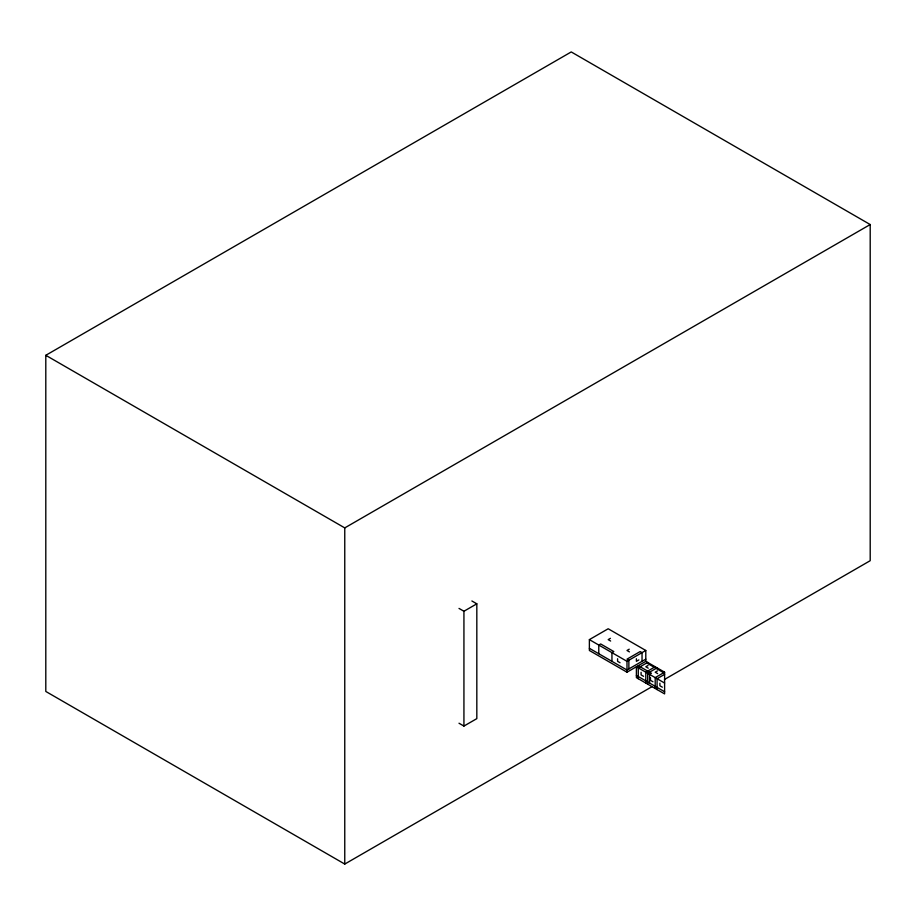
<?xml version="1.0" encoding="UTF-8"?>
<svg xmlns="http://www.w3.org/2000/svg" width="916" height="916" viewBox="0 0 916 916"><rect width="100%" height="100%" fill="white"/><g stroke="black" fill="none" stroke-linecap="round" stroke-linejoin="round"><path stroke-width="1.37" d="M652.089 686.622L344.76 864.063L45.8 691.454L45.8 355.305L571.24 51.937L870.2 224.546L870.2 560.695L664.489 679.466M45.8 355.305L344.76 527.902L870.2 224.546M459.008 608.419L463.931 611.258L476.824 603.816L476.824 718.636L463.931 726.067L459.008 723.228M589.377 639.62L608.19 628.765L645.791 650.475L645.791 661.329L626.991 672.195L589.377 650.475L589.377 639.62L626.991 661.329L645.791 650.475M610.422 638.326L608.19 639.62L610.64 641.04M629.223 649.181L626.991 650.475L629.441 651.894M638.841 659.921L636.391 661.329L636.391 658.753M645.791 659.165L626.991 670.02L589.377 648.31M647.681 662.417L638.269 667.844L638.269 678.71M648.036 665.474L645.791 666.768L648.253 668.176M657.081 667.844L647.681 673.271L647.681 684.138M657.436 670.901L655.192 672.195L657.654 673.603M664.604 683.05L636.391 666.768L636.391 677.622L664.604 693.904L664.604 672.195L655.192 677.622L655.192 688.477M664.604 674.359L657.081 678.71L657.081 689.565M645.791 661.329L664.604 672.195M646.73 662.966L654.253 667.306M656.142 668.394L663.653 672.733M638.269 665.68L651.436 673.271L649.558 674.359L649.558 683.05M620.04 662.749L617.59 661.329L617.59 658.753M643.547 676.317L641.097 674.909L641.097 672.321M652.948 681.756L650.497 680.336L650.497 677.748M662.348 687.183L659.898 685.763L659.898 683.176M636.391 675.447L664.604 691.729M471.889 600.976L476.824 603.816M655.192 667.844L655.192 666.768L645.791 672.195L645.791 683.05M642.036 661.329L642.036 652.65L640.158 651.562L626.991 659.165L628.868 660.253L628.868 668.932M626.991 661.329L626.991 672.195M611.945 661.329L611.945 652.65L613.823 651.562L600.667 643.959L598.778 645.047L598.778 653.738M463.931 611.258L463.931 726.067M344.76 527.902L344.76 864.063"/></g></svg>
